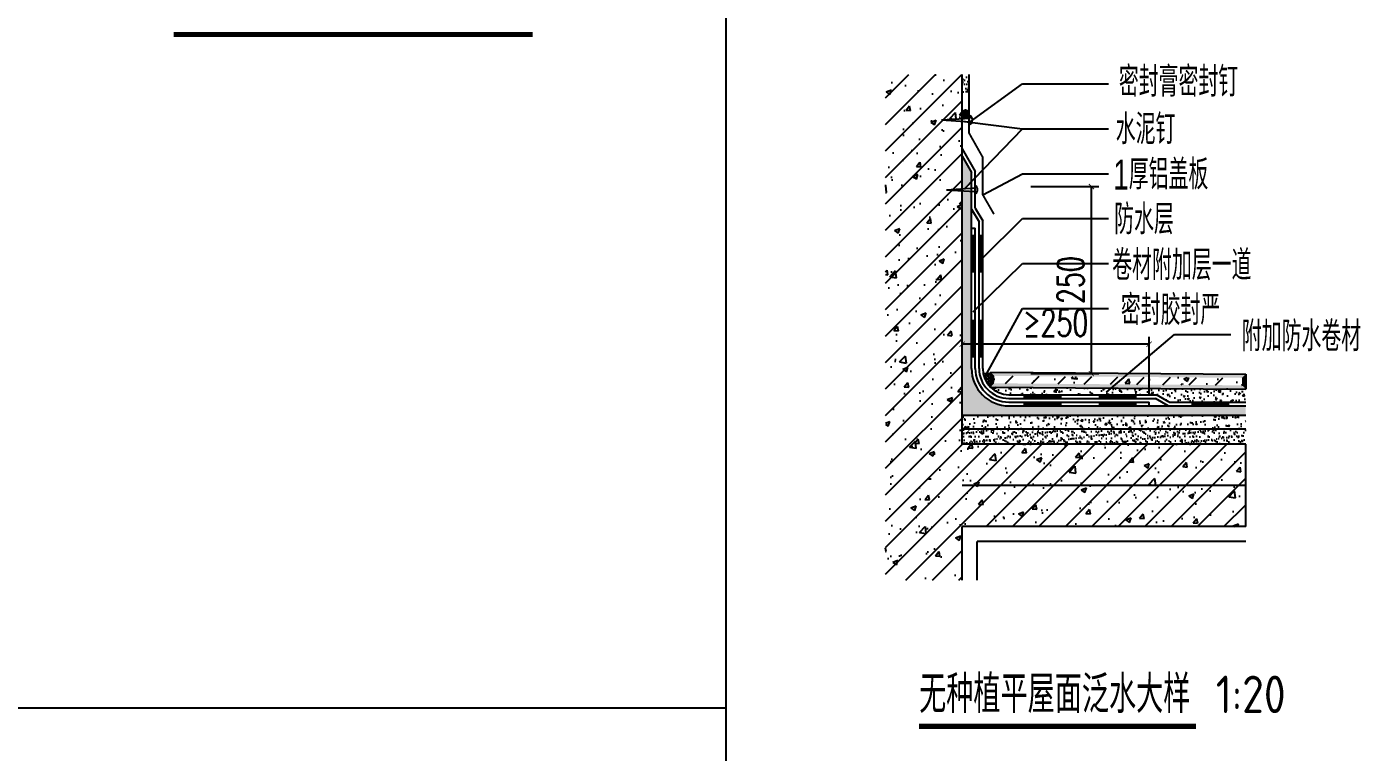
# Model space of a CAD drawing. Extents: x -40548 to 155442, y 5688 to 67136.
# Drawn here: x 128490 to 132057, y 14156 to 16096 of the extents above; entities that cross this region are included whole.
import ezdxf
from ezdxf.enums import TextEntityAlignment as Align

# ---------------------------------------------------------------- set-up
doc = ezdxf.new("R2010")
doc.units = 0
doc.header["$LTSCALE"] = 1000
doc.layers.get('DEFPOINTS').update_dxf_attribs({"color": 200})
for name, color, linetype in [('A-AXIS-DP', 126, 'Continuous'), ('A-TEXT', 61, 'Continuous'), ('AS-WALL', 40, 'Continuous'), ('DIM_SYMB', 3, 'Continuous'), ('PUB_DIM', 3, 'Continuous'), ('PUB_HATCH', 8, 'Continuous'), ('WALL', 9, 'Continuous'), ('建-填充', 9, 'Continuous'), ('建-符号', 13, 'Continuous'), ('建-节点-3', 3, 'Continuous'), ('建-节点-9', 9, 'Continuous')]:
    doc.layers.add(name, color=color, linetype=linetype)
doc.styles.add('_TCH_DIM_T3', font='SIMPLEX', dxfattribs={"width": 0.705882, "bigfont": 'GBCBIG'})
doc.styles.add('EXPO2012', font='sa-rs.shx', dxfattribs={"width": 0.7, "bigfont": 'sa-hz.shx'})
doc.styles.get("Standard").update_dxf_attribs({"font": 'gbenor.shx', "bigfont": 'gbcbig.shx'})
doc.dimstyles.new('_TCH_ARCH-20-0.5', dxfattribs={"dimscale": 20, "dimtxt": 3.525926, "dimasz": 1, "dimexe": 1, "dimexo": 1, "dimgap": 1, "dimtad": 1, "dimdec": 0, "dimlfac": 0.5, "dimzin": 0, "dimdsep": 46, "dimtxsty": '_TCH_DIM_T3', "dimblk": 'ARCHTICK', "dimcen": 0.09, "dimclrt": 7, "dimazin": 2, "dimtfac": 1, "dimtdec": 0, "dimtix": 1, "dimtmove": 2, "dimatfit": 3, "dimfxl": 0, "dimtolj": 1, "dimtzin": 0, "dimarcsym": 0})
pattern_1 = [(50, (-291668.034, -414762.307), (43.035611, -3.765128), [4.5, -49.5]), (355, (-291668.034, -414762.307), (-8.32508, 45.131528), [3.6, -39.6]), (100.4514, (-291664.45, -414762.62), (34.710563, 41.3663725), [3.8244114, -42.0685267]), (46.1842, (-291668.034, -414750.307), (64.034463, -9.931141), [6.75, -74.25]), (96.6356, (-291662.7, -414751.135), (56.0797623, 58.447072), [5.736617, -63.10278]), (351.1842, (-291668.034, -414750.31), (56.079717, 58.447116), [5.4, -59.4]), (21, (-291662.034, -414753.307), (35.8144231, -24.1571334), [4.5, -49.5]), (326, (-291662.034, -414753.307), (14.59892, 43.5090027), [3.6, -39.6]), (71.4514, (-291659.05, -414755.32), (50.4133577, 19.3518298), [3.8244114, -42.0685267]), (37.5, (-291668.034, -414762.307), (0.7295913, 19.97363123), [0, -39.12, 0, -40.2, 0, -39.75]), (7.5, (-291668.034, -414762.307), (15.78417225, 23.6647027), [0, -22.92, 0, -38.22, 0, -15.15]), (327.5, (-291681.414, -414762.307), (32.02934617, -1.3532923), [0, -15, 0, -46.8, 0, -62.1]), (317.5, (-291687.414, -414762.307), (34.9911702, 6.006299), [0, -19.5, 0, -31.08, 0, -44.1])]
pattern_2 = [(37.5, (200214.824, -27239.861), (-0.6299336, 19.2682377), [0, -15.2, 0, -17, 0, -16.25]), (7.5, (200214.824, -27239.861), (17.697767, 28.221461), [0, -8.2, 0, -13.7, 0, -5.25]), (327.5, (200202.524, -27239.861), (31.1414186, 0.0565905), [0, -5, 0, -18, 0, -23.5]), (317.5, (200202.524, -27239.861), (30.061266, 8.776756), [0, -2.5, 0, -11.8, 0, -13.5])]

# ---------------------------------------------------------------- blocks, each defined once
blk = doc.blocks.new('_ArchTick')
at = {"color": 0, "linetype": 'ByBlock', "const_width": 0.1}
blk.add_lwpolyline([(-0.35, -0.35), (0.35, 0.35)], dxfattribs=at)
blk = doc.blocks.new('*D49')
at = {"layer": 'DEFPOINTS', "color": 0}
for p in [(130991.9, 15247.2), (130991.9, 15092.4), (131491.9, 15092.4)]:
    blk.add_point(p, dxfattribs=at)
at = {"layer": 'PUB_DIM', "color": 0, "lineweight": -2}
for p, q in [((130991.9, 15112.4), (130991.9, 15267.2)), ((131491.9, 15112.4), (131491.9, 15267.2)), ((131491.9, 15247.2), (130991.9, 15247.2))]:
    blk.add_line(p, q, dxfattribs=at)
at = {"layer": 'PUB_DIM', "color": 0, "lineweight": -2, "xscale": 20, "yscale": 20, "zscale": 20, "rotation": 180}
blk.add_blockref('_ArchTick', (130991.9, 15247.2), dxfattribs=at)
at = {"layer": 'PUB_DIM', "color": 0, "lineweight": -2, "xscale": 20, "yscale": 20, "zscale": 20}
blk.add_blockref('_ArchTick', (131491.9, 15247.2), dxfattribs=at)
at = {"layer": 'PUB_DIM', "color": 7, "insert": (131241.9, 15304.4), "char_height": 70.52, "attachment_point": 5, "style": '_TCH_DIM_T3'}
blk.add_mtext('\\A1;≥250', dxfattribs=at)
blk = doc.blocks.new('*D50')
at = {"layer": 'DEFPOINTS', "color": 0}
for p in [(131155.6, 15668.8), (131337.4, 15668.8), (131155.6, 15168.6)]:
    blk.add_point(p, dxfattribs=at)
at = {"layer": 'PUB_DIM', "color": 0, "lineweight": -2}
for p, q in [((131175.6, 15668.8), (131357.4, 15668.8)), ((131337.4, 15168.6), (131337.4, 15668.8)), ((131175.6, 15168.6), (131357.4, 15168.6))]:
    blk.add_line(p, q, dxfattribs=at)
at = {"layer": 'PUB_DIM', "color": 0, "lineweight": -2, "xscale": 20, "yscale": 20, "zscale": 20}
for p, rotation in [((131337.4, 15668.8), 90), ((131337.4, 15168.6), 270)]:
    blk.add_blockref('_ArchTick', p, dxfattribs=dict(at, rotation=rotation))
at = {"layer": 'PUB_DIM', "color": 7, "insert": (131282.2, 15418.7), "char_height": 70.52, "attachment_point": 5, "rotation": 90, "style": '_TCH_DIM_T3'}
blk.add_mtext('\\A1;250', dxfattribs=at)

msp = doc.modelspace()

# ---------------------------------------------------------------- hatches: boundary and pattern name
at = {"layer": 'PUB_HATCH'}
h = msp.add_hatch(dxfattribs=at)
h.set_pattern_fill('钢筋混凝土', color=256, scale=20, style=0)
h.set_pattern_definition([(45, (0, 0), (-35.35534, 35.35534), []), (50, (0, 0), (143.45204, -12.55043), [15, -165]), (355, (0, 0), (-27.75027, 150.43843), [12, -132]), (100.4514, (11.95, -1.05), (115.70188, 137.88791), [12.74804, -140.22842]), (46.1842, (0, 40), (213.4482, -33.1038), [22.5, -247.5]), (96.6356, (17.79, 37.24), (186.93254, 194.82357), [19.12206, -210.3426]), (351.1842, (0, 40), (186.9324, 194.82372), [18, -198]), (21, (20, 30), (119.38141, -80.52378), [15, -165]), (326, (20, 30), (48.66307, 145.03001), [12, -132]), (71.4514, (29.95, 23.29), (168.04453, 64.5061), [12.74804, -140.22842]), (37.5, (0, 0), (2.431971, 66.57877), [0, -130.4, 0, -134, 0, -132.5]), (7.5, (0, 0), (52.613907, 78.882342), [0, -76.4, 0, -127.4, 0, -50.5]), (-32.5, (-44.6, 0), (106.764487, -4.510974), [0, -50, 0, -156, 0, -207]), (-42.5, (-64.6, 0), (116.637234, 20.020996), [0, -65, 0, -103.6, 0, -147])])
h.paths.add_polyline_path([(131077.6, 15162.8), (131077.4, 15142.8), (131740.4, 15137.4), (131740.5, 15157.4)], flags=17)
at = {"layer": 'WALL'}
for points in [[(131067.7, 15172.9), (131067.4, 15132.9), (131077.4, 15142.8), (131077.6, 15162.8)], [(131067.7, 15172.9), (131077.6, 15162.8), (131740.5, 15157.4), (131750.6, 15167.3)], [(131750.6, 15167.3), (131740.5, 15157.4), (131740.4, 15137.4), (131750.3, 15127.3)], [(131067.4, 15132.9), (131750.3, 15127.3), (131740.4, 15137.4), (131077.4, 15142.8)]]:
    msp.add_hatch(color=256, dxfattribs=at).paths.add_polyline_path(points, flags=17)
at = {"layer": '建-填充'}
h = msp.add_hatch(dxfattribs=at)
h.set_pattern_fill('钢筋混凝土', color=256, scale=20, style=0)
h.set_pattern_definition([(45, (-408293.496, -83637.496), (-35.355339, 35.355339), []), (50, (-408293.5, -83637.5), (143.452037, -12.550427), [15, -165]), (355, (-408293.5, -83637.5), (-27.750267, 150.438427), [12, -132]), (100.4514, (-408281.54, -83638.54), (115.701876, 137.88791), [12.748038, -140.228422]), (46.1842, (-408293.5, -83597.5), (213.44821, -33.103803), [22.5, -247.5]), (96.6356, (-408275.7, -83600.25), (186.93254, 194.823574), [19.12206, -210.3426]), (351.1842, (-408293.5, -83597.5), (186.93239, 194.82372), [18, -198]), (21, (-408273.5, -83607.5), (119.38141, -80.523778), [15, -165]), (326, (-408273.5, -83607.5), (48.663066, 145.03001), [12, -132]), (71.4514, (-408263.55, -83614.2), (168.044526, 64.5061), [12.748038, -140.228422]), (37.5, (-408293.496, -83637.496), (2.431971, 66.578771), [0, -130.4, 0, -134, 0, -132.5]), (7.5, (-408293.496, -83637.496), (52.6139075, 78.882342), [0, -76.4, 0, -127.4, 0, -50.5]), (327.5, (-408338.096, -83637.496), (106.764487, -4.5109743), [0, -50, 0, -156, 0, -207]), (317.5, (-408358.1, -83637.5), (116.637234, 20.020996), [0, -65, 0, -103.6, 0, -147])])
h.paths.add_polyline_path([(131750.3, 14979.9), (130991.9, 14979.9), (130991.9, 15657.7), (130949.9, 15660.4), (130991.9, 15663.1), (130991.9, 15843.3), (130936.3, 15846.9), (130991.9, 15850.5), (130991.9, 15967.9), (130787.1, 15967.9), (130787.1, 14616.4), (130991.9, 14616.4), (130991.9, 14759.9), (131750.3, 14759.9)])
h = msp.add_hatch(dxfattribs=at)
h.set_pattern_fill('多孔材料', color=256, scale=2, style=0)
h.set_pattern_definition([(45, (-291664.034, -414762.307), (-4.000004066, 4.000004066), []), (135, (-291664.034, -414762.307), (-4.000004066, -4.000004066), [])])
h.paths.add_polyline_path([(131067.6, 15168.9), (131048.1, 15169, 0.149511), (131067.4, 15132.9)])
h = msp.add_hatch(dxfattribs=at)
h.set_pattern_fill('混凝土', color=256, scale=6, style=0)
h.set_pattern_definition(pattern_1)
h.paths.add_polyline_path([(131750.3, 15127.3), (131067.4, 15132.9, 0.198912), (131116.9, 15112.4), (131511.2, 15112.4), (131545.9, 15092.4), (131750.3, 15092.4)])
h = msp.add_hatch(dxfattribs=at)
h.set_pattern_fill('混凝土', color=256, scale=6, style=0)
h.set_pattern_definition(pattern_1)
h.paths.add_polyline_path([(131750.3, 15019.9), (131750.3, 15057.4), (130991.9, 15057.4), (130991.9, 15019.9)])
at = {"layer": '建-节点-3'}
msp.add_hatch(color=256, dxfattribs=at).paths.add_polyline_path([(131009.9, 15866.9, 1), (130991.9, 15866.9), (130991.9, 15860.4, 1.000001), (131009.9, 15860.4)])
at = {"layer": '建-节点-9'}
h = msp.add_hatch(dxfattribs=at)
h.set_pattern_fill('AR-SAND', color=256, scale=10, style=0)
h.set_pattern_definition(pattern_2)
h.paths.add_polyline_path([(131010.9, 15967.9), (130991.9, 15967.9), (130991.9, 15913.1, -0.99802), (131009.9, 15913.2), (131010.9, 15914.2)])
h = msp.add_hatch(dxfattribs=at)
h.set_pattern_fill('AR-SAND', color=256, scale=10, style=0)
h.set_pattern_definition(pattern_2)
h.paths.add_polyline_path([(131016.9, 15706.7), (130991.9, 15750), (130991.9, 15663.1), (130998.5, 15663.5), (131016.9, 15675.1)])
h.paths.add_polyline_path([(131016.9, 15656), (130991.9, 15657.7), (130991.9, 15057.4), (131750.3, 15057.4), (131750.3, 15082.4), (131543.2, 15082.4), (131116.9, 15082.4, -0.414214), (131016.9, 15182.4), (131016.9, 15608.7)])
h = msp.add_hatch(dxfattribs=at)
h.set_pattern_fill('AR-SAND', color=256, scale=10, style=0)
h.set_pattern_definition([(37.5, (191422.324, -27446.861), (-0.6299336, 19.2682377), [0, -15.2, 0, -17, 0, -16.25]), (7.5, (191422.324, -27446.861), (17.697767, 28.221461), [0, -8.2, 0, -13.7, 0, -5.25]), (327.5, (191410.024, -27446.861), (31.1414186, 0.0565905), [0, -5, 0, -18, 0, -23.5]), (317.5, (191410.024, -27446.861), (30.061266, 8.776756), [0, -2.5, 0, -11.8, 0, -13.5])])
h.paths.add_polyline_path([(130991.9, 15019.9), (130991.9, 14979.9), (131750.3, 14979.9), (131750.3, 15019.9)])

# ---------------------------------------------------------------- linework, layer by layer
at = {"layer": 'A-AXIS-DP'}
for p, q in [((130359.9, 17828.3), (130359.9, 7360)), ((130359.9, 14274), (125126.1, 14274))]:
    msp.add_line(p, q, dxfattribs=at)
at = {"layer": 'AS-WALL', "ltscale": 4}
for p, q in [((130991.9, 14979.9), (130991.9, 15967.9)), ((130991.9, 14616.4), (130991.9, 14759.9))]:
    msp.add_line(p, q, dxfattribs=at)
at = {"layer": 'AS-WALL'}
for p, q in [((131750.3, 14979.9), (130991.9, 14979.9)), ((131750.3, 14759.9), (131750.3, 14979.9)), ((131750.3, 14759.9), (130991.9, 14759.9))]:
    msp.add_line(p, q, dxfattribs=at)
at = {"layer": 'AS-WALL', "color": 46}
msp.add_line((131750.3, 14869.9), (130991.9, 14869.9), dxfattribs=at)
at = {"layer": 'DIM_SYMB', "const_width": 14}
for points in [[(128882.9, 16075.1), (129843.3, 16075.1)], [(130876.8, 14225.9), (131617.2, 14225.9)]]:
    msp.add_lwpolyline(points, dxfattribs=at)
at = {"layer": 'WALL'}
for p, q in [((131067.7, 15172.9), (131067.4, 15132.9)), ((131067.7, 15172.9), (131750.6, 15167.3)), ((131750.6, 15167.3), (131750.3, 15127.3)), ((131067.4, 15132.9), (131750.3, 15127.3))]:
    msp.add_line(p, q, dxfattribs=at)
at = {"layer": '建-填充'}
for p, q in [((131048.1, 15169, 0), (131067.6, 15168.9, 0)), ((131067.4, 15132.9, 0), (131067.6, 15168.9, 0)), ((131067.4, 15132.9, 0), (131750.3, 15127.3, 0))]:
    msp.add_line(p, q, dxfattribs=at)
at = {"layer": '建-符号'}
for p, q in [((131013.3, 15841.9), (131153.3, 15943)), ((131153.3, 15943), (131383.1, 15943)), ((130998.1, 15842.9), (131153.3, 15823)), ((130999.1, 15663.9), (131153.3, 15823)), ((131153.3, 15823), (131383.1, 15823)), ((131046.9, 15646.9), (131153.3, 15703)), ((131153.3, 15703), (131383.1, 15703)), ((131044.3, 15475.9), (131153.3, 15583)), ((131153.3, 15583), (131383.1, 15583)), ((131021.7, 15333.8), (131153.3, 15463)), ((131153.3, 15463), (131383.1, 15463)), ((131057.9, 15169, 0), (131153.3, 15343)), ((131153.3, 15343), (131383.1, 15343)), ((131377.9, 15119, 0), (131560, 15273)), ((131560, 15273), (131710, 15273))]:
    msp.add_line(p, q, dxfattribs=at)
at = {"layer": '建-节点-3'}
for p, q in [((131010.9, 15914.2), (131010.9, 15967.9)), ((130936.3, 15846.9), (131013.3, 15851.9)), ((130936.3, 15846.9), (131013.3, 15841.9)), ((131013.3, 15851.9), (131013.3, 15858.9)), ((131013.3, 15841.9), (131013.3, 15834.9)), ((130991.9, 15770), (131026.9, 15709.4)), ((130991.9, 15750), (131016.9, 15706.7)), ((131016.9, 15608.7), (131016.9, 15706.7)), ((131026.9, 15611.4), (131026.9, 15709.4)), ((130949.9, 15660.4), (131026.9, 15665.4)), ((130949.9, 15660.4), (131026.9, 15655.4)), ((131026.9, 15665.4), (131026.9, 15672.4)), ((131026.9, 15655.4), (131026.9, 15648.4)), ((131016.9, 15608.7), (131036.9, 15574.1)), ((131016.9, 15182.4), (131016.9, 15608.7)), ((131026.9, 15611.4), (131046.9, 15576.8)), ((131016.9, 15557.4, 0), (131026.9, 15557.4, 0)), ((131026.9, 15182.4), (131026.9, 15557.4)), ((131036.9, 15182.4), (131036.9, 15574.1)), ((131046.9, 15182.4), (131046.9, 15576.8)), ((131116.9, 15112.4), (131511.2, 15112.4)), ((131116.9, 15102.4), (131508.6, 15102.4)), ((131116.9, 15092.4), (131491.9, 15092.4)), ((131543.2, 15082.4), (131508.6, 15102.4)), ((131545.9, 15092.4), (131511.2, 15112.4)), ((131545.9, 15092.4), (131750.3, 15092.4)), ((130991.9, 15057.4, 0), (131750.3, 15057.4, 0)), ((131116.9, 15082.4), (131543.2, 15082.4)), ((131543.2, 15082.4), (131750.3, 15082.4)), ((131750.3, 15019.9), (130991.9, 15019.9)), ((131750.3, 14719.9), (131031.9, 14719.9)), ((131031.9, 14616.4), (131031.9, 14719.9))]:
    msp.add_line(p, q, dxfattribs=at)
at = {"layer": '建-节点-3', "const_width": 5}
msp.add_lwpolyline([(131009.9, 15918.4), (131009.9, 15812.4), (131046.9, 15746.9), (131046.9, 15646.9), (131076.9, 15594.9)], dxfattribs=at)
at = {"layer": '建-节点-3'}
for centre, radius, start, end in [((131000.9, 15860.4), 9, 180, 0), ((131004.3, 15846.9), 15, 306.8699, 53.1301), ((131017.9, 15660.4), 15, 306.8699, 53.1301), ((131116.9, 15182.4, 0), 100, 180, 270), ((131116.9, 15182.4, 0), 90, 180, 270), ((131116.9, 15182.4, 0), 80, 180, 270), ((131116.9, 15182.4, 0), 70, 180, 270)]:
    msp.add_arc(centre, radius, start, end, dxfattribs=at)
at = {"layer": '建-节点-9'}
msp.add_line((131491.9, 15082.4), (131491.9, 15092.4), dxfattribs=at)
at = {"layer": '建-节点-9', "const_width": 10, "elevation": 0}
for points in [[(131021.9, 15540.4), (131021.9, 15438.4)], [(131041.9, 15540.4), (131041.9, 15438.4)], [(131021.9, 15312.9), (131021.9, 15210.9)], [(131041.9, 15312.9), (131041.9, 15210.9)], [(131257.7, 15107.4), (131155.8, 15107.4)], [(131257.7, 15087.4), (131155.8, 15087.4)], [(131458.7, 15107.4), (131356.8, 15107.4)], [(131458.7, 15087.4), (131356.8, 15087.4)]]:
    msp.add_lwpolyline(points, dxfattribs=at)
at = {"layer": '建-节点-9', "const_width": 10}
msp.add_lwpolyline([(131706.8, 15087.4), (131604.8, 15087.4)], dxfattribs=at)

# ---------------------------------------------------------------- texts
at = {"layer": 'A-TEXT', "style": 'EXPO2012', "width": 0.7}
for s, p in [('密封膏密封钉', (131570.6, 15948.9)), ('水泥钉', (131482.4, 15822)), ('1厚铝盖板', (131523, 15700.8)), ('防水层', (131478.1, 15581.3)), ('卷材附加层一道', (131579.3, 15458.6)), ('密封胶封严', (131549.3, 15338.6)), ('附加防水卷材', (131899.3, 15268.6))]:
    msp.add_text(s, height=80, dxfattribs=at).set_placement(p, align=Align.MIDDLE_CENTER)
at = {"layer": 'DIM_SYMB', "color": 7}
for s, height, p in [('无种植平屋面泛水大样', 100.74, (130876.8, 14261.3)), ('1:20', 100, (131670.2, 14261.3))]:
    msp.add_text(s, height=height, dxfattribs=at).set_placement(p)

# ---------------------------------------------------------------- dimensions: what is measured, and where the dimension line sits
at = {"layer": 'PUB_DIM'}
dim = msp.add_aligned_dim(p1=(131155.6, 15168.6), p2=(131155.6, 15668.8), distance=-181.8, dimstyle='_TCH_ARCH-20-0.5', dxfattribs=at)
dim.commit()
dim.dimension.update_dxf_attribs({"geometry": '*D50', "text_midpoint": (131282.2, 15418.7)})
dim = msp.add_aligned_dim(p1=(131491.9, 15092.4), p2=(130991.9, 15092.4), distance=-154.8, text='≥250', dimstyle='_TCH_ARCH-20-0.5', dxfattribs=at)
dim.commit()
dim.dimension.update_dxf_attribs({"geometry": '*D49', "text_midpoint": (131241.9, 15304.4)})

doc.saveas('drawing.dxf')
